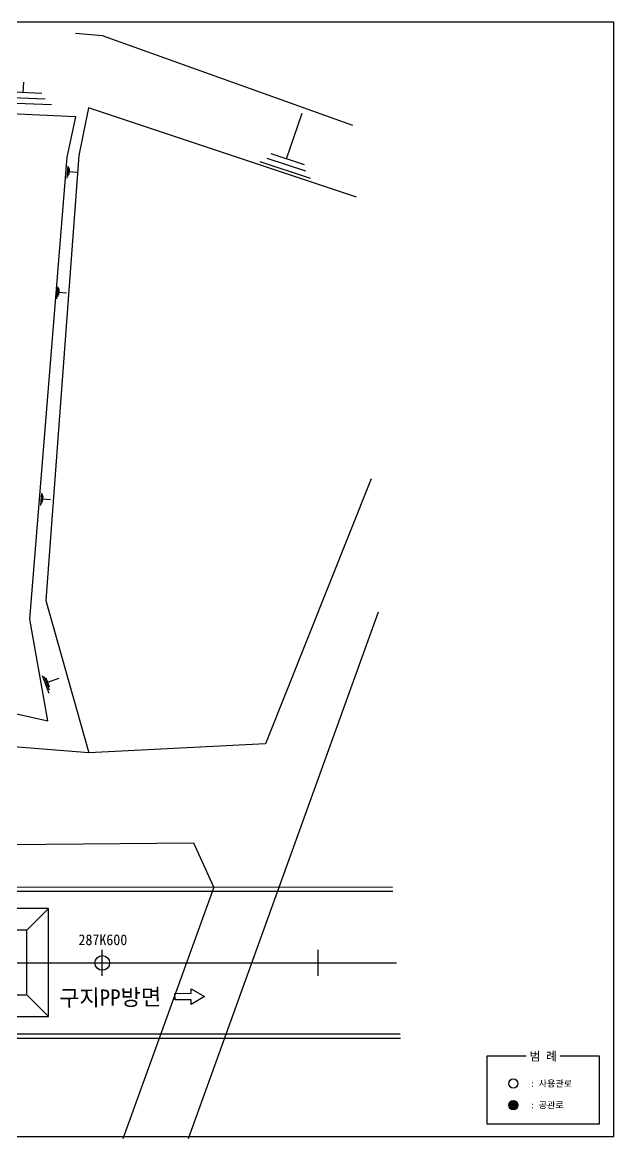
# Model space of a CAD drawing. Extents: x -230 to 359, y 103089 to 103233.
# Drawn here: x 104.4 to 159.2, y 103096.6 to 103200 of the extents above; entities that cross this region are included whole.
import ezdxf
from ezdxf.enums import TextEntityAlignment as Align

# ---------------------------------------------------------------- set-up
doc = ezdxf.new("R2010")
doc.units = 0
doc.header["$MEASUREMENT"] = 0
for name, color, linetype in [('TX-PAPR', 2, 'CONTINUOUS'), ('TZ-BASE', 253, 'CONTINUOUS'), ('TZ-LINE', 7, 'CONTINUOUS'), ('TZ-TEX2', 3, 'CONTINUOUS')]:
    doc.layers.add(name, color=color, linetype=linetype)
doc.styles.get("Standard").update_dxf_attribs({"font": 'GulimChe.ttf'})

msp = doc.modelspace()

# ---------------------------------------------------------------- hatches: boundary and pattern name
at = {"layer": 'TZ-LINE', "ltscale": 2}
h = msp.add_hatch(color=256, dxfattribs=at)
h.dxf.hatch_style = 1
h.paths.add_polyline_path([(149.475, 103099.707, 1), (150.329, 103099.707, 1)])

# ---------------------------------------------------------------- linework, layer by layer
at = {"layer": 'TX-PAPR'}
msp.add_lwpolyline([(0, 103096.8), (159.2, 103096.8), (159.2, 103200), (0, 103200)], close=True, dxfattribs=at)
at = {"layer": 'TZ-BASE', "extrusion": (0, 0, -1)}
for p, q in [((101.933, 103119.911), (138.707, 103119.91)), ((101.933, 103119.511), (138.728, 103119.51)), ((104.836, 103115.912), (106.836, 103117.912)), ((111.821, 103111.681), (111.821, 103114.081)), ((131.821, 103111.68), (131.821, 103114.08)), ((104.836, 103109.913), (106.836, 103107.913)), ((101.933, 103106.311), (139.417, 103106.31)), ((101.933, 103105.911), (139.438, 103105.91))]:
    msp.add_line(p, q, dxfattribs=at)
at = {"layer": 'TZ-BASE'}
for points in [[(135.024, 103190.455), (111.844, 103198.739), (109.361, 103198.969)], [(136.733, 103157.723), (126.933, 103133.177), (110.575, 103132.348), (90.056, 103133.959), (84.435, 103135.186), (67.322, 103133.773), (55.437, 103133.098), (50.994, 103132.894), (32.589, 103132.268), (21.552, 103131.871), (15.346, 103134.008), (14.941, 103135.853), (22.97, 103147.703), (25.982, 103148.925), (34.826, 103152.466), (52.107, 103165.751), (78.915, 103185.886), (92.563, 103196.215)], [(104.503, 103193.492), (104.549, 103194.454)], [(106.232, 103193.421), (102.998, 103193.555)], [(107.125, 103192.366), (102.204, 103192.556)], [(106.532, 103192.876), (102.748, 103193.031)], [(106.776, 103135.309), (105.111, 103144.727), (108.589, 103187.509), (109.381, 103191.238), (94.598, 103191.919), (79.678, 103180.789), (64.268, 103169.54), (36.802, 103147.942), (28.231, 103144.891), (20.284, 103137.397), (20.481, 103137.055), (20.906, 103136.956), (45.358, 103139.69), (70.317, 103140.972), (85.571, 103140.058), (106.776, 103135.309)], [(135.371, 103183.812), (110.565, 103192.085), (109.643, 103187.654), (106.594, 103146.437), (110.575, 103132.348)], [(128.906, 103187.353), (130.34, 103191.586)], [(131.117, 103185.549), (126.438, 103187.085)], [(130.688, 103186.202), (127.092, 103187.392)], [(130.549, 103186.809), (127.476, 103187.827)], [(108.631, 103186.689), (108.54, 103185.566)], [(108.711, 103186.573), (108.638, 103185.744)], [(108.766, 103186.467), (108.714, 103185.896)], [(108.742, 103186.186), (109.474, 103186.111)], [(107.68, 103175.509), (107.588, 103174.385)], [(107.759, 103175.393), (107.686, 103174.563)], [(107.814, 103175.286), (107.762, 103174.715)], [(107.79, 103175.006), (108.522, 103174.931)], [(106.183, 103156.378), (106.092, 103155.254)], [(106.263, 103156.262), (106.19, 103155.432)], [(106.318, 103156.155), (106.266, 103155.584)], [(106.294, 103155.875), (107.026, 103155.8)], [(137.377, 103145.382), (119.775, 103096.6)], [(106.246, 103139.515), (106.88, 103137.862)], [(106.438, 103139.404), (106.898, 103138.18)], [(106.588, 103139.291), (106.902, 103138.447)], [(106.745, 103138.877), (107.832, 103139.268)], [(122.146, 103119.91), (120.304, 103123.958), (86.08, 103123.648), (28.198, 103124.17), (-0.2, 103122.688)], [(122.146, 103119.91), (113.735, 103096.6)]]:
    msp.add_lwpolyline(points, dxfattribs=at)
at = {"layer": 'TZ-BASE', "extrusion": (0, 0, -1)}
for points in [[(-106.836, 103117.912), (-96.836, 103117.912), (-96.836, 103107.913), (-106.836, 103107.913)], [(-104.836, 103115.912), (-98.836, 103115.912), (-98.836, 103109.913), (-104.836, 103109.913)]]:
    msp.add_lwpolyline(points, close=True, dxfattribs=at)
msp.add_lwpolyline([(0.2, 103112.883), (-139.074, 103112.88)], dxfattribs=at)
at = {"layer": 'TZ-BASE'}
msp.add_lwpolyline([(120.052, 103110.481), (121.305, 103109.776), (120.068, 103109.042), (120.063, 103109.462), (118.563, 103109.445), (118.556, 103110.045), (120.056, 103110.062)], close=True, dxfattribs=at)
msp.add_circle((111.821, 103112.881), 0.684, dxfattribs=at)
at = {"layer": 'TZ-LINE', "ltscale": 2, "elevation": 0.31}
msp.add_lwpolyline([(151.088, 103104.252), (147.465, 103104.252), (147.465, 103097.978), (157.878, 103097.978), (157.878, 103104.252), (154.255, 103104.252)], dxfattribs=at)
at = {"layer": 'TZ-LINE', "ltscale": 2}
for centre in [(149.902, 103101.707, 0.31), (149.902, 103099.707, 0.31)]:
    msp.add_circle(centre, 0.427, dxfattribs=at)

# ---------------------------------------------------------------- texts
at = {"layer": 'TZ-BASE'}
msp.add_text('287K600', height=1, dxfattribs=at).set_placement((111.881, 103114.524), align=Align.CENTER)
msp.add_text('구지PP방면', height=1.5, rotation=0.64432, dxfattribs=at).set_placement((112.558, 103109.691), align=Align.MIDDLE)
at = {"layer": 'TZ-TEX2'}
msp.add_text('범 례', height=0.8, dxfattribs=at).set_placement((152.672, 103104.252, 0.31), align=Align.MIDDLE)
for s, p in [(': 사용관로', (151.478, 103101.707, 0.31)), (': 공관로', (151.478, 103099.707, 0.31))]:
    msp.add_text(s, height=0.6, dxfattribs=at).set_placement(p, align=Align.MIDDLE_LEFT)

doc.saveas('drawing.dxf')
